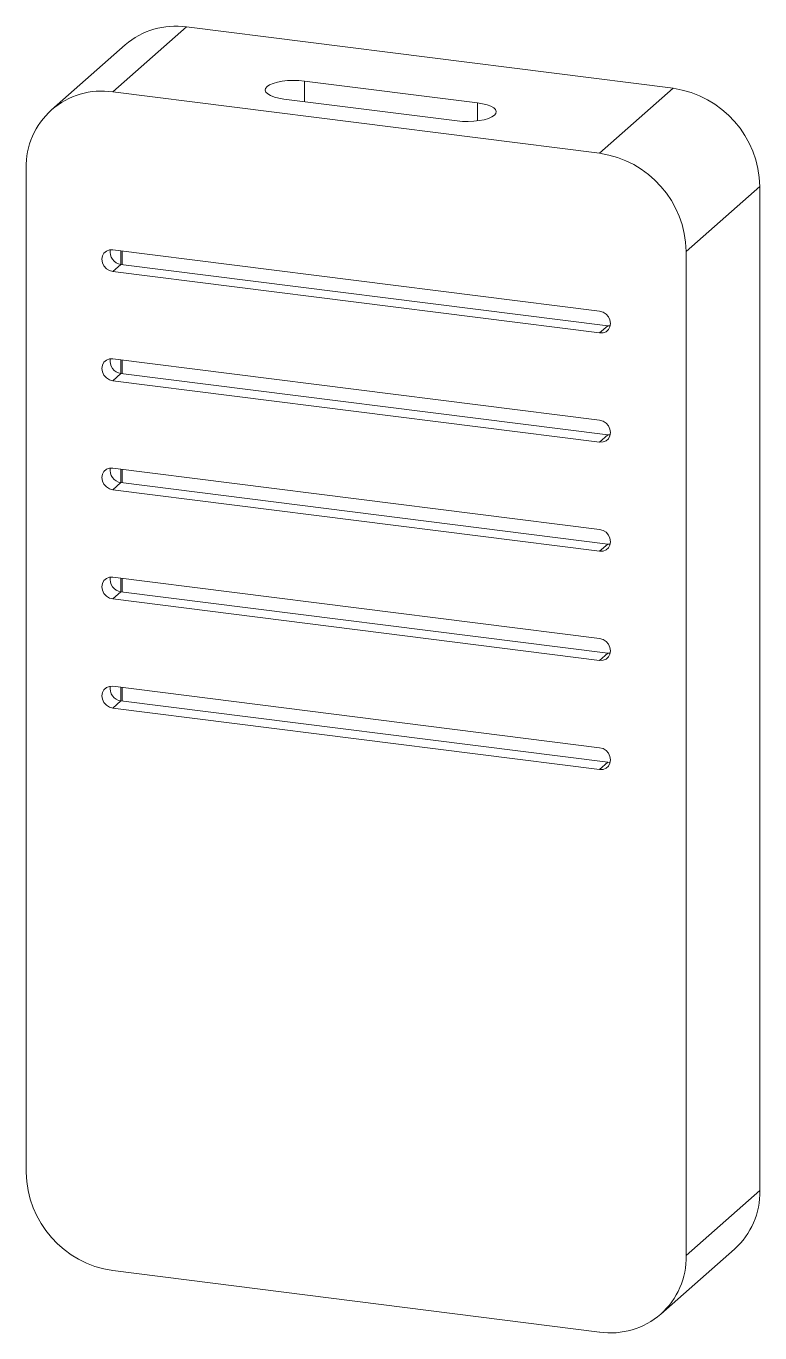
# Paper-space layout '_Dimétrica' of a CAD drawing. Header units: millimetres. Extents: x -17.4 to 14.3, y -29.6 to 26.8.
import ezdxf

# ---------------------------------------------------------------- set-up
doc = ezdxf.new("R2010")
doc.units = ezdxf.units.MM

psp = doc.layouts.new('_Dimétrica')

# ---------------------------------------------------------------- linework, layer by layer
at = {"color": 7, "linetype": 'Continuous', "lineweight": 15}
for p, q in [((-13.705, 23.975), (-10.523, 26.782)), ((10.523, 24.13), (-10.523, 26.782)), ((-13.169, 26.01), (-16.351, 23.204)), ((2.062, 23.503), (-5.421, 24.446)), ((7.341, 21.324), (-13.705, 23.975)), ((7.341, 21.324), (10.523, 24.13)), ((-6.305, 23.667), (1.178, 22.724)), ((-17.447, 20.676), (-17.447, -22.694)), ((11.083, 17.081), (14.265, 19.887)), ((14.265, -23.482), (14.265, 19.887)), ((7.341, 14.506), (-13.705, 17.158)), ((-13.291, 16.519), (-13.291, 17.106)), ((11.083, -26.288), (11.083, 17.081)), ((-13.352, 16.527), (-13.705, 16.215)), ((-13.352, 16.527), (7.695, 13.875)), ((-13.705, 16.215), (7.341, 13.563)), ((7.695, 13.875), (7.341, 13.563)), ((7.695, 13.875), (7.798, 13.874)), ((7.341, 9.792), (-13.705, 12.444)), ((-13.291, 11.805), (-13.291, 12.392)), ((-13.352, 11.813), (-13.705, 11.501)), ((-13.705, 11.501), (7.341, 8.849)), ((-13.352, 11.813), (7.695, 9.161)), ((7.695, 9.161), (7.341, 8.849)), ((7.695, 9.161), (7.798, 9.16)), ((7.341, 5.078), (-13.705, 7.73)), ((-13.291, 7.091), (-13.291, 7.677)), ((-13.352, 7.099), (-13.705, 6.787)), ((-13.705, 6.787), (7.341, 4.135)), ((-13.352, 7.099), (7.695, 4.447)), ((7.695, 4.447), (7.341, 4.135)), ((7.695, 4.447), (7.798, 4.446)), ((7.341, 0.364), (-13.705, 3.016)), ((-13.291, 2.377), (-13.291, 2.963)), ((-13.352, 2.385), (-13.705, 2.073)), ((-13.352, 2.385), (7.695, -0.267)), ((-13.705, 2.073), (7.341, -0.579)), ((7.695, -0.267), (7.341, -0.579)), ((7.695, -0.267), (7.798, -0.268)), ((7.341, -4.35), (-13.705, -1.698)), ((-13.291, -2.337), (-13.291, -1.751)), ((-13.352, -2.329), (-13.705, -2.641)), ((-13.705, -2.641), (7.341, -5.293)), ((-13.352, -2.329), (7.695, -4.981)), ((7.695, -4.981), (7.341, -5.293)), ((7.695, -4.981), (7.798, -4.983)), ((11.083, -26.288), (14.265, -23.482)), ((9.987, -28.817), (13.169, -26.01)), ((-13.705, -26.936), (7.341, -29.588))]:
    psp.add_line(p, q, dxfattribs=at)
at = {"color": 8, "linetype": 'Continuous', "lineweight": 15}
for p, q in [((-5.421, 23.555), (-5.421, 24.446)), ((2.062, 22.724), (2.062, 23.503)), ((-13.356, 16.527), (-13.356, 17.114)), ((-13.356, 11.813), (-13.356, 12.4)), ((-13.356, 7.099), (-13.356, 7.686)), ((-13.356, 2.385), (-13.356, 2.972)), ((-13.356, -2.329), (-13.356, -1.742))]:
    psp.add_line(p, q, dxfattribs=at)
at = {"color": 7, "linetype": 'Continuous', "lineweight": 15, "flags": 128}
for points in [[(-5.421, 24.446), (-5.658, 24.467), (-5.902, 24.473), (-6.145, 24.462), (-6.377, 24.436), (-6.59, 24.395), (-6.774, 24.342), (-6.924, 24.277), (-7.032, 24.204), (-7.096, 24.125), (-7.112, 24.043), (-7.081, 23.962), (-7.002, 23.885), (-6.88, 23.814), (-6.719, 23.753), (-6.525, 23.703), (-6.305, 23.667)], [(1.178, 22.724), (1.415, 22.703), (1.659, 22.697), (1.902, 22.708), (2.135, 22.734), (2.347, 22.775), (2.531, 22.828), (2.681, 22.893), (2.79, 22.966), (2.853, 23.045), (2.87, 23.127), (2.838, 23.208), (2.76, 23.285), (2.637, 23.356), (2.476, 23.417), (2.282, 23.467), (2.062, 23.503)], [(-13.705, 17.158), (-13.85, 17.153), (-13.98, 17.102), (-14.084, 17.011), (-14.15, 16.888), (-14.173, 16.745), (-14.15, 16.597), (-14.084, 16.457), (-13.98, 16.34), (-13.85, 16.256), (-13.705, 16.215)], [(7.341, 13.563), (7.486, 13.568), (7.616, 13.619), (7.72, 13.71), (7.786, 13.833), (7.809, 13.976), (7.786, 14.124), (7.72, 14.264), (7.616, 14.381), (7.486, 14.465), (7.341, 14.506)], [(-13.705, 12.444), (-13.85, 12.439), (-13.98, 12.388), (-14.084, 12.297), (-14.15, 12.174), (-14.173, 12.031), (-14.15, 11.883), (-14.084, 11.743), (-13.98, 11.626), (-13.85, 11.542), (-13.705, 11.501)], [(7.341, 8.849), (7.486, 8.854), (7.616, 8.905), (7.72, 8.996), (7.786, 9.119), (7.809, 9.262), (7.786, 9.41), (7.72, 9.55), (7.616, 9.667), (7.486, 9.751), (7.341, 9.792)], [(-13.705, 7.73), (-13.85, 7.725), (-13.98, 7.674), (-14.084, 7.583), (-14.15, 7.46), (-14.173, 7.317), (-14.15, 7.169), (-14.084, 7.029), (-13.98, 6.911), (-13.85, 6.828), (-13.705, 6.787)], [(7.341, 4.135), (7.486, 4.14), (7.616, 4.191), (7.72, 4.282), (7.786, 4.405), (7.809, 4.548), (7.786, 4.696), (7.72, 4.836), (7.616, 4.953), (7.486, 5.037), (7.341, 5.078)], [(-13.705, 3.016), (-13.85, 3.011), (-13.98, 2.96), (-14.084, 2.869), (-14.15, 2.746), (-14.173, 2.603), (-14.15, 2.455), (-14.084, 2.315), (-13.98, 2.197), (-13.85, 2.114), (-13.705, 2.073)], [(7.341, -0.579), (7.486, -0.574), (7.616, -0.523), (7.72, -0.432), (7.786, -0.309), (7.809, -0.166), (7.786, -0.018), (7.72, 0.122), (7.616, 0.239), (7.486, 0.323), (7.341, 0.364)], [(-13.705, -1.698), (-13.85, -1.703), (-13.98, -1.754), (-14.084, -1.845), (-14.15, -1.968), (-14.173, -2.111), (-14.15, -2.259), (-14.084, -2.399), (-13.98, -2.517), (-13.85, -2.6), (-13.705, -2.641)], [(7.341, -5.293), (7.486, -5.288), (7.616, -5.238), (7.72, -5.146), (7.786, -5.023), (7.809, -4.88), (7.786, -4.732), (7.72, -4.592), (7.616, -4.475), (7.486, -4.391), (7.341, -4.35)]]:
    psp.add_lwpolyline(points, dxfattribs=at)
at = {"color": 7, "linetype": 'Continuous', "lineweight": 15}
for centre, radius, start, end in [((-10.999, 23.488), 3.327, 81.7875, 130.7153), ((-14.19, 20.754), 3.258, 81.4476, 181.3716), ((9.9, 19.809), 4.365, 1.0237, 81.7956), ((6.718, 17.003), 4.365, 1.0237, 81.7956), ((-13.282, 17.058), 0.536, 169.0982, 262.5207), ((-13.282, 12.344), 0.536, 169.0982, 262.5207), ((-13.282, 7.63), 0.536, 169.0982, 262.5207), ((-13.282, 2.916), 0.536, 169.0982, 262.5207), ((-13.282, -1.798), 0.536, 169.0982, 262.5207), ((-13.082, -22.616), 4.365, 181.0237, 261.7956), ((10.938, -23.542), 3.327, 312.1039, 1.0318), ((7.826, -26.366), 3.258, 261.4476, 1.3716)]:
    psp.add_arc(centre, radius, start, end, dxfattribs=at)

doc.saveas('drawing.dxf')
